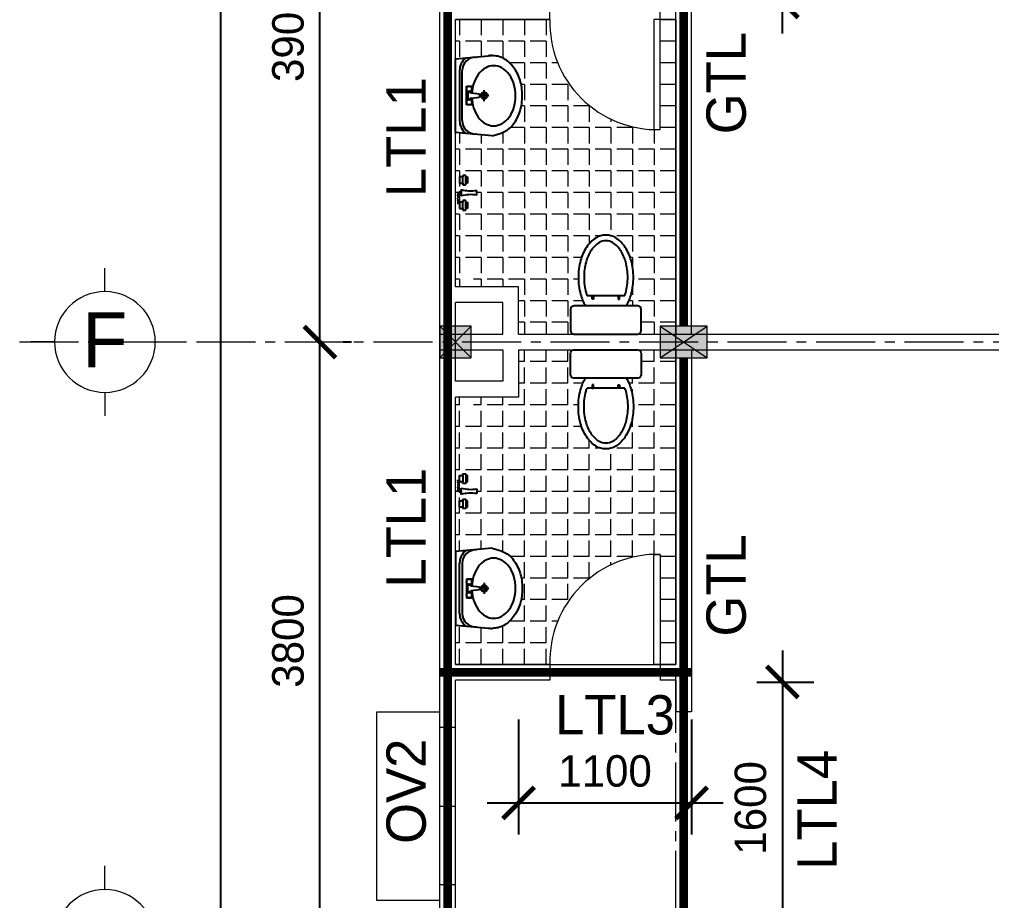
# Model space of a CAD drawing. Header units: inches. Extents: x 566748 to 757280, y 592180 to 740680.
# Drawn here: x 586649 to 592827, y 612261 to 617861 of the extents above; entities that cross this region are included whole.
import ezdxf
from ezdxf.enums import TextEntityAlignment as Align

# ---------------------------------------------------------------- set-up
doc = ezdxf.new("R2010")
doc.units = ezdxf.units.IN
doc.header["$MEASUREMENT"] = 0
for name, pattern in [('ACAD_ISO10W100', [18, 12, -3, 0, -3]), ('CENTER', [2, 1.25, -0.25, 0.25, -0.25]), ('CENTER2', [1.125, 0.75, -0.125, 0.125, -0.125])]:
    doc.linetypes.add(name, pattern=pattern)
for name, color, linetype, lineweight in [('HACTH', 8, 'Continuous', 5), ('NET CB', 2, 'Continuous', 20), ('NET GHI CHU', 7, 'Continuous', 13), ('NET KICH THUOC', 9, 'Continuous', 13), ('NET TRUC', 8, 'ACAD_ISO10W100', 9)]:
    doc.layers.add(name, color=color, linetype=linetype, lineweight=lineweight)
doc.layers.add('TEXT', color=4, linetype='Continuous')
doc.layers.add('THIETBI', color=25, linetype='Continuous')
doc.styles.add('ATTR', font='romans.shx', dxfattribs={"width": 0.8, "height": 0.7})
doc.styles.add('chu dan', font='Fonts5.ttf', dxfattribs={"height": 350})
doc.styles.add('DIM', font='Fonts5.ttf')
doc.styles.add('TEXT2.5', font='Fonts5.ttf', dxfattribs={"height": 250})
doc.dimstyles.new('M 1-100', dxfattribs={"dimtxt": 200, "dimasz": 200, "dimexe": 200, "dimexo": 200, "dimgap": 100, "dimtad": 1, "dimtoh": 1, "dimdec": 0, "dimzin": 0, "dimdsep": 46, "dimtxsty": 'DIM', "dimblk": 'ARCHTICK', "dimcen": 200, "dimdle": 200, "dimadec": 0, "dimazin": 0, "dimtfac": 1, "dimtdec": 0, "dimtix": 1, "dimtofl": 0, "dimtmove": 2, "dimatfit": 3, "dimfxl": 1, "dimtolj": 1, "dimtzin": 0, "dimarcsym": 0})

# ---------------------------------------------------------------- blocks, each defined once
blk = doc.blocks.new('_ArchTick')
at = {"color": 0, "linetype": 'ByBlock', "const_width": 0.15}
blk.add_lwpolyline([(-0.5, -0.5), (0.5, 0.5)], dxfattribs=at)
blk = doc.blocks.new('*D747')
at = {"layer": 'Defpoints', "color": 0}
for p in [(588507.2, 615811.4), (588558.6, 615811.4), (588507.2, 612011.4)]:
    blk.add_point(p, dxfattribs=at)
at = {"layer": 'NET KICH THUOC', "color": 0, "lineweight": -2}
for p, q in [((588558.6, 611811.4), (588558.6, 616011.4)), ((588707.2, 615811.4), (588758.6, 615811.4)), ((588707.2, 612011.4), (588758.6, 612011.4))]:
    blk.add_line(p, q, dxfattribs=at)
at = {"layer": 'NET KICH THUOC', "color": 0, "lineweight": -2, "xscale": 200, "yscale": 200, "zscale": 200}
for p, rotation in [((588558.6, 615811.4), 90), ((588558.6, 612011.4), 270)]:
    blk.add_blockref('_ArchTick', p, dxfattribs=dict(at, rotation=rotation))
at = {"layer": 'NET KICH THUOC', "color": 0, "insert": (588356.4, 613911.4), "char_height": 200, "attachment_point": 5, "rotation": 90, "style": 'DIM'}
blk.add_mtext('\\A1;3800', dxfattribs=at)
blk = doc.blocks.new('*D748')
at = {"layer": 'Defpoints', "color": 0}
for p in [(588507.2, 619711.4), (588558.6, 619711.4), (588507.2, 615811.4)]:
    blk.add_point(p, dxfattribs=at)
at = {"layer": 'NET KICH THUOC', "color": 0, "lineweight": -2}
for p, q in [((588558.6, 615611.4), (588558.6, 619911.4)), ((588707.2, 619711.4), (588758.6, 619711.4)), ((588707.2, 615811.4), (588758.6, 615811.4))]:
    blk.add_line(p, q, dxfattribs=at)
at = {"layer": 'NET KICH THUOC', "color": 0, "lineweight": -2, "xscale": 200, "yscale": 200, "zscale": 200}
for p, rotation in [((588558.6, 619711.4), 90), ((588558.6, 615811.4), 270)]:
    blk.add_blockref('_ArchTick', p, dxfattribs=dict(at, rotation=rotation))
at = {"layer": 'NET KICH THUOC', "color": 0, "insert": (588356.4, 617761.4), "char_height": 200, "attachment_point": 5, "rotation": 90, "style": 'DIM'}
blk.add_mtext('\\A1;3900', dxfattribs=at)
blk = doc.blocks.new('*D749')
at = {"layer": 'Defpoints', "color": 0}
for p in [(587928.4, 619711.4), (588898.3, 619711.4), (588898.3, 597211.4)]:
    blk.add_point(p, dxfattribs=at)
at = {"layer": 'NET KICH THUOC', "color": 0, "lineweight": -2}
for p, q in [((587928.4, 597011.4), (587928.4, 619911.4)), ((588698.3, 619711.4), (587728.4, 619711.4)), ((588698.3, 597211.4), (587728.4, 597211.4))]:
    blk.add_line(p, q, dxfattribs=at)
at = {"layer": 'NET KICH THUOC', "color": 0, "lineweight": -2, "xscale": 200, "yscale": 200, "zscale": 200}
for p, rotation in [((587928.4, 619711.4), 90), ((587928.4, 597211.4), 270)]:
    blk.add_blockref('_ArchTick', p, dxfattribs=dict(at, rotation=rotation))
at = {"layer": 'NET KICH THUOC', "color": 0, "insert": (587706.3, 608872.4), "char_height": 200, "attachment_point": 5, "rotation": 90, "style": 'DIM'}
blk.add_mtext('\\A1;22500', dxfattribs=at)
blk = doc.blocks.new('TRM')
at = {"layer": 'NET GHI CHU', "linetype": 'Continuous', "ltscale": 400}
for p, q in [((0, -150), (0, 0)), ((-320, -470), (-470, -470)), ((320, -470), (470, -470)), ((0, -790), (0, -940))]:
    blk.add_line(p, q, dxfattribs=at)
blk.add_circle((0, -470), 320, dxfattribs=at)
at = {"layer": 'NET GHI CHU', "style": 'chu dan'}
blk.add_attdef('TR', text='', height=350, dxfattribs=at).set_placement((0, -470), align=Align.MIDDLE_CENTER)
blk = doc.blocks.new('*D796')
at = {"layer": 'Defpoints', "color": 0}
for p in [(589820.4, 613611.4), (590920.4, 613611.4), (590920.4, 612881.8)]:
    blk.add_point(p, dxfattribs=at)
at = {"layer": 'NET KICH THUOC', "color": 0, "lineweight": -2}
for p, q in [((589820.4, 613411.4), (589820.4, 612681.8)), ((590920.4, 613411.4), (590920.4, 612681.8)), ((589620.4, 612881.8), (591120.4, 612881.8))]:
    blk.add_line(p, q, dxfattribs=at)
at = {"layer": 'NET KICH THUOC', "color": 0, "lineweight": -2, "xscale": 200, "yscale": 200, "zscale": 200, "rotation": 180}
blk.add_blockref('_ArchTick', (589820.4, 612881.8), dxfattribs=at)
at = {"layer": 'NET KICH THUOC', "color": 0, "lineweight": -2, "xscale": 200, "yscale": 200, "zscale": 200}
blk.add_blockref('_ArchTick', (590920.4, 612881.8), dxfattribs=at)
at = {"layer": 'NET KICH THUOC', "color": 0, "insert": (590370.4, 613084), "char_height": 200, "attachment_point": 5, "style": 'DIM'}
blk.add_mtext('\\A1;1100', dxfattribs=at)
blk = doc.blocks.new('*D797')
at = {"layer": 'Defpoints', "color": 0}
for p in [(591134.5, 613650.3), (591134.5, 612050.3), (591497.5, 612050.3)]:
    blk.add_point(p, dxfattribs=at)
at = {"layer": 'NET KICH THUOC', "color": 0, "lineweight": -2}
for p, q in [((591497.5, 613850.3), (591497.5, 611850.3)), ((591334.5, 613650.3), (591697.5, 613650.3)), ((591334.5, 612050.3), (591697.5, 612050.3))]:
    blk.add_line(p, q, dxfattribs=at)
at = {"layer": 'NET KICH THUOC', "color": 0, "lineweight": -2, "xscale": 200, "yscale": 200, "zscale": 200}
for p, rotation in [((591497.5, 613650.3), 90), ((591497.5, 612050.3), 270)]:
    blk.add_blockref('_ArchTick', p, dxfattribs=dict(at, rotation=rotation))
at = {"layer": 'NET KICH THUOC', "color": 0, "insert": (591295.3, 612850.3), "char_height": 200, "attachment_point": 5, "rotation": 90, "style": 'DIM'}
blk.add_mtext('\\A1;1600', dxfattribs=at)
blk = doc.blocks.new('*D799')
at = {"layer": 'Defpoints', "color": 0}
for p in [(591134.5, 619572.6), (591497.5, 619572.6), (591134.5, 617972.6)]:
    blk.add_point(p, dxfattribs=at)
at = {"layer": 'NET KICH THUOC', "color": 0, "lineweight": -2}
for p, q in [((591497.5, 617772.6), (591497.5, 619772.6)), ((591334.5, 619572.6), (591697.5, 619572.6)), ((591334.5, 617972.6), (591697.5, 617972.6))]:
    blk.add_line(p, q, dxfattribs=at)
at = {"layer": 'NET KICH THUOC', "color": 0, "lineweight": -2, "xscale": 200, "yscale": 200, "zscale": 200}
for p, rotation in [((591497.5, 619572.6), 90), ((591497.5, 617972.6), 270)]:
    blk.add_blockref('_ArchTick', p, dxfattribs=dict(at, rotation=rotation))
at = {"layer": 'NET KICH THUOC', "color": 0, "insert": (591295.3, 618772.6), "char_height": 200, "attachment_point": 5, "rotation": 90, "style": 'DIM'}
blk.add_mtext('\\A1;1600', dxfattribs=at)

msp = doc.modelspace()

# ---------------------------------------------------------------- hatches: boundary and pattern name
at = {"layer": 'HACTH', "ltscale": 5}
h = msp.add_hatch(color=256, dxfattribs=at)
h.paths.add_polyline_path([(589420.4, 615811.4), (589320.4, 615911.4), (589320.4, 615711.4)])
h.paths.add_polyline_path([(589420.4, 615811.4), (589320.4, 615711.4), (589520.4, 615711.4)])
h.paths.add_polyline_path([(589520.4, 615911.4), (589420.4, 615811.4), (589520.4, 615711.4)])
h.paths.add_polyline_path([(589520.4, 615911.4), (589320.4, 615911.4), (589420.4, 615811.4)])
h = msp.add_hatch(color=256, dxfattribs=at)
h.paths.add_polyline_path([(590720.4, 615911.4), (590720.4, 615711.4), (590870.4, 615811.4)])
h.paths.add_polyline_path([(590870.4, 615811.4), (591020.4, 615911.4), (590720.4, 615911.4)])
h.paths.add_polyline_path([(590720.4, 615711.4), (591020.4, 615711.4), (590870.4, 615811.4)])
h.paths.add_polyline_path([(590870.4, 615811.4), (591020.4, 615711.4), (591020.4, 615911.4)])

# ---------------------------------------------------------------- linework, layer by layer
for p, q in [((589465.8, 616870.2), (589465.8, 616860.2)), ((589485.8, 616870.2), (589465.8, 616870.2)), ((589485.8, 616810.2), (589485.8, 616870.2)), ((589485.8, 616860.2), (589495.8, 616860.2)), ((589495.8, 616860.2), (589495.8, 616820.2)), ((589465.8, 616820.2), (589465.8, 616810.2)), ((589465.8, 616810.2), (589485.8, 616810.2)), ((589495.8, 616820.2), (589485.8, 616820.2)), ((589455.8, 616780.2), (589455.8, 616740.2)), ((589555.8, 616745.2), (589555.8, 616775.2)), ((589465.8, 616710.2), (589465.8, 616700.2)), ((589485.8, 616710.2), (589465.8, 616710.2)), ((589485.8, 616650.2), (589485.8, 616710.2)), ((589485.8, 616700.2), (589495.8, 616700.2)), ((589495.8, 616700.2), (589495.8, 616660.2)), ((589465.8, 616660.2), (589465.8, 616650.2)), ((589465.8, 616650.2), (589485.8, 616650.2)), ((589495.8, 616660.2), (589485.8, 616660.2)), ((589465.8, 614962.6), (589465.8, 614972.6)), ((589465.8, 614972.6), (589485.8, 614972.6)), ((589485.8, 614972.6), (589485.8, 614912.6)), ((589495.8, 614962.6), (589485.8, 614962.6)), ((589495.8, 614922.6), (589495.8, 614962.6)), ((589455.8, 614842.6), (589455.8, 614882.6)), ((589465.8, 614912.6), (589465.8, 614922.6)), ((589485.8, 614912.6), (589465.8, 614912.6)), ((589485.8, 614922.6), (589495.8, 614922.6)), ((589555.8, 614877.6), (589555.8, 614847.6)), ((589465.8, 614802.6), (589465.8, 614812.6)), ((589465.8, 614812.6), (589485.8, 614812.6)), ((589485.8, 614812.6), (589485.8, 614752.6)), ((589465.8, 614752.6), (589465.8, 614762.6)), ((589485.8, 614752.6), (589465.8, 614752.6)), ((589495.8, 614802.6), (589485.8, 614802.6)), ((589485.8, 614762.6), (589495.8, 614762.6)), ((589495.8, 614762.6), (589495.8, 614802.6))]:
    msp.add_line(p, q)
for points in [[(589445.8, 616820.2), (589465.8, 616820.2), (589465.8, 616860.2), (589445.8, 616860.2)], [(589455.8, 616765.2), (589445.8, 616765.2), (589445.8, 616755.2), (589455.8, 616755.2)], [(589445.8, 616660.2), (589465.8, 616660.2), (589465.8, 616700.2), (589445.8, 616700.2)], [(589445.8, 614962.6), (589465.8, 614962.6), (589465.8, 614922.6), (589445.8, 614922.6)], [(589455.8, 614857.6), (589445.8, 614857.6), (589445.8, 614867.6), (589455.8, 614867.6)], [(589445.8, 614802.6), (589465.8, 614802.6), (589465.8, 614762.6), (589445.8, 614762.6)]]:
    msp.add_lwpolyline(points, close=True)
for centre, start, end in [((589518.2, 617025.5), 255.73057, 278.5446), ((589518.2, 616494.9), 81.4554, 104.2694), ((589518.2, 615128), 255.7306, 278.5446), ((589518.2, 614597.3), 81.4554, 104.26943)]:
    msp.add_arc(centre, 253.1, start, end)
for p, q in [((589320.4, 615811.4), (589320.4, 618261.4)), ((590020.4, 617861.4), (590020.4, 617961.4)), ((590720.4, 617861.4), (590720.4, 617961.4)), ((590920.4, 615861.4), (590920.4, 617961.4)), ((589420.4, 616161.4), (589420.4, 617861.4)), ((589420.4, 617861.4), (590020.4, 617861.4)), ((590020.4, 617861.4), (589420.4, 617861.4)), ((589445.4, 617861.4), (589445.4, 617761.4)), ((589582.9, 617861.4), (589582.9, 617761.4)), ((589720.4, 617861.4), (589720.4, 617761.4)), ((589857.9, 617861.4), (589857.9, 617761.4)), ((589995.4, 617861.4), (589995.4, 617761.4)), ((590720.4, 617861.4), (590820.4, 617861.4)), ((590820.4, 617861.4), (590720.4, 617861.4)), ((590820.4, 615861.4), (590820.4, 617861.4)), ((590820.4, 617861.4), (590820.4, 617861.4)), ((590820.4, 617861.4), (590820.4, 615861.4)), ((589445.4, 617723.9), (589420.4, 617723.9)), ((589445.4, 617723.9), (589445.4, 617623.9)), ((589582.9, 617723.9), (589482.9, 617723.9)), ((589582.9, 617723.9), (589582.9, 617625.4)), ((589720.4, 617723.9), (589620.4, 617723.9)), ((589720.4, 617723.9), (589720.4, 617623.9)), ((589857.9, 617723.9), (589757.9, 617723.9)), ((589857.9, 617723.9), (589857.9, 617623.9)), ((589995.4, 617723.9), (589895.4, 617723.9)), ((589995.4, 617723.9), (589995.4, 617623.9)), ((590820.4, 617723.9), (590720.4, 617723.9)), ((589857.9, 617586.4), (589762.1, 617586.4)), ((589857.9, 617586.4), (589857.9, 617486.4)), ((589995.4, 617586.4), (589895.4, 617586.4)), ((589995.4, 617586.4), (589995.4, 617486.4)), ((590069.7, 617586.4), (590032.9, 617586.4)), ((590820.4, 617586.4), (590720.4, 617586.4)), ((589857.9, 617448.9), (589837, 617448.9)), ((589857.9, 617448.9), (589857.9, 617348.9)), ((589995.4, 617448.9), (589895.4, 617448.9)), ((589995.4, 617448.9), (589995.4, 617348.9)), ((590132.9, 617448.9), (590032.9, 617448.9)), ((590132.9, 617448.9), (590132.9, 617348.9)), ((590820.4, 617448.9), (590720.4, 617448.9)), ((589857.9, 617311.4), (589838.2, 617311.4)), ((589857.9, 617311.4), (589857.9, 617211.4)), ((589995.4, 617311.4), (589895.4, 617311.4)), ((589995.4, 617311.4), (589995.4, 617211.4)), ((590132.9, 617311.4), (590032.9, 617311.4)), ((590132.9, 617311.4), (590132.9, 617211.4)), ((590270.4, 617311.4), (590170.4, 617311.4)), ((590270.4, 617311.4), (590270.4, 617211.4)), ((590820.4, 617311.4), (590720.4, 617311.4)), ((590407.9, 617227.2), (590407.9, 617211.4)), ((589857.9, 617173.9), (589768.9, 617173.9)), ((589857.9, 617173.9), (589857.9, 617073.9)), ((589995.4, 617173.9), (589895.4, 617173.9)), ((589995.4, 617173.9), (589995.4, 617073.9)), ((590132.9, 617173.9), (590032.9, 617173.9)), ((590132.9, 617173.9), (590132.9, 617073.9)), ((590270.4, 617173.9), (590170.4, 617173.9)), ((590270.4, 617173.9), (590270.4, 617073.9)), ((590407.9, 617173.9), (590307.9, 617173.9)), ((590407.9, 617173.9), (590407.9, 617073.9)), ((590545.4, 617173.9), (590445.4, 617173.9)), ((590545.4, 617173.9), (590545.4, 617073.9)), ((590682.9, 617161.3), (590682.9, 617073.9)), ((590820.4, 617173.9), (590720.4, 617173.9)), ((589445.4, 617141.7), (589445.4, 617073.9)), ((589582.9, 617129.2), (589582.9, 617073.9)), ((589720.4, 617143.5), (589720.4, 617073.9)), ((589445.4, 617036.4), (589420.4, 617036.4)), ((589445.4, 617036.4), (589445.4, 616936.4)), ((589582.9, 617036.4), (589482.9, 617036.4)), ((589582.9, 617036.4), (589582.9, 616936.4)), ((589720.4, 617036.4), (589620.4, 617036.4)), ((589720.4, 617036.4), (589720.4, 616936.4)), ((589857.9, 617036.4), (589757.9, 617036.4)), ((589857.9, 617036.4), (589857.9, 616936.4)), ((589995.4, 617036.4), (589895.4, 617036.4)), ((589995.4, 617036.4), (589995.4, 616936.4)), ((590132.9, 617036.4), (590032.9, 617036.4)), ((590132.9, 617036.4), (590132.9, 616936.4)), ((590270.4, 617036.4), (590170.4, 617036.4)), ((590270.4, 617036.4), (590270.4, 616936.4)), ((590407.9, 617036.4), (590307.9, 617036.4)), ((590407.9, 617036.4), (590407.9, 616936.4)), ((590545.4, 617036.4), (590445.4, 617036.4)), ((590545.4, 617036.4), (590545.4, 616936.4)), ((590682.9, 617036.4), (590582.9, 617036.4)), ((590682.9, 617036.4), (590682.9, 616936.4)), ((590820.4, 617036.4), (590720.4, 617036.4)), ((589445.4, 616898.9), (589420.4, 616898.9)), ((589445.4, 616898.9), (589445.4, 616798.9)), ((589582.9, 616898.9), (589482.9, 616898.9)), ((589582.9, 616898.9), (589582.9, 616798.9)), ((589720.4, 616898.9), (589620.4, 616898.9)), ((589720.4, 616898.9), (589720.4, 616798.9)), ((589857.9, 616898.9), (589757.9, 616898.9)), ((589857.9, 616898.9), (589857.9, 616798.9)), ((589995.4, 616898.9), (589895.4, 616898.9)), ((589995.4, 616898.9), (589995.4, 616798.9)), ((590132.9, 616898.9), (590032.9, 616898.9)), ((590132.9, 616898.9), (590132.9, 616798.9)), ((590270.4, 616898.9), (590170.4, 616898.9)), ((590270.4, 616898.9), (590270.4, 616798.9)), ((590407.9, 616898.9), (590307.9, 616898.9)), ((590407.9, 616898.9), (590407.9, 616798.9)), ((590545.4, 616898.9), (590445.4, 616898.9)), ((590545.4, 616898.9), (590545.4, 616798.9)), ((590682.9, 616898.9), (590582.9, 616898.9)), ((590682.9, 616898.9), (590682.9, 616798.9)), ((590820.4, 616898.9), (590720.4, 616898.9)), ((589445.4, 616761.4), (589420.4, 616761.4)), ((589445.4, 616761.4), (589445.4, 616661.4)), ((589582.9, 616761.4), (589555.8, 616761.4)), ((589582.9, 616761.4), (589582.9, 616661.4)), ((589720.4, 616761.4), (589620.4, 616761.4)), ((589720.4, 616761.4), (589720.4, 616661.4)), ((589857.9, 616761.4), (589757.9, 616761.4)), ((589857.9, 616761.4), (589857.9, 616661.4)), ((589995.4, 616761.4), (589895.4, 616761.4)), ((589995.4, 616761.4), (589995.4, 616661.4)), ((590132.9, 616761.4), (590032.9, 616761.4)), ((590132.9, 616761.4), (590132.9, 616661.4)), ((590270.4, 616761.4), (590170.4, 616761.4)), ((590270.4, 616761.4), (590270.4, 616661.4)), ((590407.9, 616761.4), (590307.9, 616761.4)), ((590407.9, 616761.4), (590407.9, 616661.4)), ((590545.4, 616761.4), (590445.4, 616761.4)), ((590545.4, 616761.4), (590545.4, 616661.4)), ((590682.9, 616761.4), (590582.9, 616761.4)), ((590682.9, 616761.4), (590682.9, 616661.4)), ((590820.4, 616761.4), (590720.4, 616761.4)), ((589445.4, 616623.9), (589420.4, 616623.9)), ((589445.4, 616623.9), (589445.4, 616523.9)), ((589582.9, 616623.9), (589482.9, 616623.9)), ((589582.9, 616623.9), (589582.9, 616523.9)), ((589720.4, 616623.9), (589620.4, 616623.9)), ((589720.4, 616623.9), (589720.4, 616523.9)), ((589857.9, 616623.9), (589757.9, 616623.9)), ((589857.9, 616623.9), (589857.9, 616523.9)), ((589995.4, 616623.9), (589895.4, 616623.9)), ((589995.4, 616623.9), (589995.4, 616523.9)), ((590132.9, 616623.9), (590032.9, 616623.9)), ((590132.9, 616623.9), (590132.9, 616523.9)), ((590270.4, 616623.9), (590170.4, 616623.9)), ((590270.4, 616623.9), (590270.4, 616523.9)), ((590407.9, 616623.9), (590307.9, 616623.9)), ((590407.9, 616623.9), (590407.9, 616523.9)), ((590545.4, 616623.9), (590445.4, 616623.9)), ((590545.4, 616623.9), (590545.4, 616523.9)), ((590682.9, 616623.9), (590582.9, 616623.9)), ((590682.9, 616623.9), (590682.9, 616523.9)), ((590820.4, 616623.9), (590720.4, 616623.9)), ((589445.4, 616486.4), (589420.4, 616486.4)), ((589445.4, 616486.4), (589445.4, 616386.4)), ((589582.9, 616486.4), (589482.9, 616486.4)), ((589582.9, 616486.4), (589582.9, 616386.4)), ((589720.4, 616486.4), (589620.4, 616486.4)), ((589720.4, 616486.4), (589720.4, 616386.4)), ((589857.9, 616486.4), (589757.9, 616486.4)), ((589857.9, 616486.4), (589857.9, 616386.4)), ((589995.4, 616486.4), (589895.4, 616486.4)), ((589995.4, 616486.4), (589995.4, 616386.4)), ((590132.9, 616486.4), (590032.9, 616486.4)), ((590132.9, 616486.4), (590132.9, 616386.4)), ((590270.4, 616486.4), (590170.4, 616486.4)), ((590270.4, 616486.4), (590270.4, 616436.8)), ((590341.8, 616486.4), (590307.9, 616486.4)), ((590545.4, 616486.4), (590445.4, 616486.4)), ((590545.4, 616486.4), (590545.4, 616386.4)), ((590682.9, 616486.4), (590582.9, 616486.4)), ((590682.9, 616486.4), (590682.9, 616386.4)), ((590820.4, 616486.4), (590720.4, 616486.4)), ((589445.4, 616348.9), (589420.4, 616348.9)), ((589445.4, 616348.9), (589445.4, 616248.9)), ((589582.9, 616348.9), (589482.9, 616348.9)), ((589582.9, 616348.9), (589582.9, 616248.9)), ((589720.4, 616348.9), (589620.4, 616348.9)), ((589720.4, 616348.9), (589720.4, 616248.9)), ((589857.9, 616348.9), (589757.9, 616348.9)), ((589857.9, 616348.9), (589857.9, 616248.9)), ((589995.4, 616348.9), (589895.4, 616348.9)), ((589995.4, 616348.9), (589995.4, 616248.9)), ((590132.9, 616348.9), (590032.9, 616348.9)), ((590132.9, 616348.9), (590132.9, 616248.9)), ((590220.8, 616348.9), (590170.4, 616348.9)), ((590545.4, 616348.9), (590530.4, 616348.9)), ((590545.4, 616348.9), (590545.4, 616287)), ((590682.9, 616348.9), (590582.9, 616348.9)), ((590682.9, 616348.9), (590682.9, 616248.9)), ((590820.4, 616348.9), (590720.4, 616348.9)), ((589445.4, 616211.4), (589420.4, 616211.4)), ((589445.4, 616211.4), (589445.4, 616161.4)), ((589582.9, 616211.4), (589533.5, 616211.4)), ((589582.9, 616211.4), (589582.9, 616161.4)), ((589720.4, 616211.4), (589620.4, 616211.4)), ((589720.4, 616211.4), (589720.4, 616161.4)), ((589857.9, 616211.4), (589757.9, 616211.4)), ((589857.9, 616211.4), (589857.9, 616111.4)), ((589995.4, 616211.4), (589895.4, 616211.4)), ((589995.4, 616211.4), (589995.4, 616111.4)), ((590132.9, 616211.4), (590032.9, 616211.4)), ((590132.9, 616211.4), (590132.9, 616111.4)), ((590200.9, 616211.4), (590170.4, 616211.4)), ((590682.9, 616211.4), (590582.9, 616211.4)), ((590682.9, 616211.4), (590682.9, 616111.4)), ((590820.4, 616211.4), (590720.4, 616211.4)), ((589820.4, 616161.4), (589420.4, 616161.4)), ((589820.4, 615861.4), (589820.4, 616161.4)), ((590545.4, 616157.9), (590545.4, 616111.4)), ((589420.4, 615811.4), (589420.4, 616061.4)), ((589720.4, 616061.4), (589420.4, 616061.4)), ((589720.4, 615861.4), (589720.4, 616061.4)), ((589857.9, 616073.9), (589820.4, 616073.9)), ((589857.9, 616073.9), (589857.9, 615973.9)), ((589995.4, 616073.9), (589895.4, 616073.9)), ((589995.4, 616073.9), (589995.4, 615973.9)), ((590132.9, 616073.9), (590032.9, 616073.9)), ((590132.9, 616073.9), (590132.9, 615973.9)), ((590229.4, 616073.9), (590170.4, 616073.9)), ((590545.4, 616073.9), (590521.8, 616073.9)), ((590545.4, 616073.9), (590545.4, 616041.4)), ((590682.9, 616073.9), (590582.9, 616073.9)), ((590682.9, 616073.9), (590682.9, 615973.9)), ((590820.4, 616073.9), (590720.4, 616073.9)), ((589857.9, 615936.4), (589820.4, 615936.4)), ((589857.9, 615936.4), (589857.9, 615861.4)), ((589995.4, 615936.4), (589895.4, 615936.4)), ((589995.4, 615936.4), (589995.4, 615861.4)), ((590132.9, 615936.4), (590032.9, 615936.4)), ((590132.9, 615936.4), (590132.9, 615861.4)), ((590682.9, 615936.4), (590600.6, 615936.4)), ((590682.9, 615936.4), (590682.9, 615861.4)), ((590820.4, 615936.4), (590720.4, 615936.4)), ((589320.4, 615711.4), (589520.4, 615911.4)), ((589320.4, 615911.4), (589520.4, 615711.4)), ((589520.4, 615911.4), (589320.4, 615911.4)), ((589320.4, 615911.4), (589320.4, 615711.4)), ((589320.4, 615861.4), (589720.4, 615861.4)), ((589520.4, 615711.4), (589520.4, 615911.4)), ((589820.4, 615861.4), (596520.4, 615861.4)), ((590720.4, 615711.4), (591020.4, 615911.4)), ((590720.4, 615911.4), (591020.4, 615711.4)), ((591020.4, 615911.4), (590720.4, 615911.4)), ((590720.4, 615911.4), (590720.4, 615711.4)), ((590820.4, 615861.4), (590820.4, 615861.4)), ((591020.4, 615711.4), (591020.4, 615911.4)), ((589320.4, 613361.4), (589320.4, 615811.4)), ((589420.4, 615561.4), (589420.4, 615811.4)), ((589320.4, 615761.4), (589720.4, 615761.4)), ((589720.4, 615761.4), (589720.4, 615561.4)), ((589820.4, 615761.4), (589820.4, 615461.4)), ((589820.4, 615761.4), (596520.4, 615761.4)), ((589857.9, 615686.4), (589857.9, 615761.4)), ((589995.4, 615686.4), (589995.4, 615761.4)), ((590132.9, 615686.4), (590132.9, 615761.4)), ((590682.9, 615686.4), (590682.9, 615761.4)), ((590820.4, 615761.4), (590820.4, 613761.4)), ((590820.4, 613761.4), (590820.4, 615761.4)), ((590820.4, 615761.4), (590820.4, 615761.4)), ((590920.4, 615761.4), (590920.4, 613661.4)), ((589320.4, 615711.4), (589520.4, 615711.4)), ((589857.9, 615686.4), (589820.4, 615686.4)), ((589995.4, 615686.4), (589895.4, 615686.4)), ((590132.9, 615686.4), (590032.9, 615686.4)), ((590682.9, 615686.4), (590600.6, 615686.4)), ((590720.4, 615711.4), (591020.4, 615711.4)), ((590820.4, 615686.4), (590720.4, 615686.4)), ((589857.9, 615548.9), (589857.9, 615648.9)), ((589995.4, 615548.9), (589995.4, 615648.9)), ((590132.9, 615548.9), (590132.9, 615648.9)), ((590682.9, 615548.9), (590682.9, 615648.9)), ((589720.4, 615561.4), (589420.4, 615561.4)), ((590545.4, 615548.9), (590545.4, 615581.4)), ((589857.9, 615548.9), (589820.4, 615548.9)), ((589857.9, 615411.4), (589857.9, 615511.4)), ((589995.4, 615548.9), (589895.4, 615548.9)), ((589995.4, 615411.4), (589995.4, 615511.4)), ((590132.9, 615548.9), (590032.9, 615548.9)), ((590132.9, 615411.4), (590132.9, 615511.4)), ((590229.4, 615548.9), (590170.4, 615548.9)), ((590545.4, 615548.9), (590521.8, 615548.9)), ((590545.4, 615465), (590545.4, 615511.4)), ((590682.9, 615548.9), (590582.9, 615548.9)), ((590682.9, 615411.4), (590682.9, 615511.4)), ((590820.4, 615548.9), (590720.4, 615548.9)), ((589420.4, 613761.4), (589420.4, 615461.4)), ((589820.4, 615461.4), (589420.4, 615461.4)), ((589445.4, 615411.4), (589445.4, 615461.4)), ((589582.9, 615411.4), (589582.9, 615461.4)), ((589720.4, 615411.4), (589720.4, 615461.4)), ((589445.4, 615411.4), (589420.4, 615411.4)), ((589445.4, 615273.9), (589445.4, 615373.9)), ((589582.9, 615411.4), (589533.5, 615411.4)), ((589582.9, 615273.9), (589582.9, 615373.9)), ((589720.4, 615411.4), (589620.4, 615411.4)), ((589720.4, 615273.9), (589720.4, 615373.9)), ((589857.9, 615411.4), (589757.9, 615411.4)), ((589857.9, 615273.9), (589857.9, 615373.9)), ((589995.4, 615411.4), (589895.4, 615411.4)), ((589995.4, 615273.9), (589995.4, 615373.9)), ((590132.9, 615411.4), (590032.9, 615411.4)), ((590132.9, 615273.9), (590132.9, 615373.9)), ((590200.9, 615411.4), (590170.4, 615411.4)), ((590682.9, 615411.4), (590582.9, 615411.4)), ((590682.9, 615273.9), (590682.9, 615373.9)), ((590820.4, 615411.4), (590720.4, 615411.4)), ((590545.4, 615273.9), (590545.4, 615335.8)), ((589445.4, 615273.9), (589420.4, 615273.9)), ((589582.9, 615273.9), (589482.9, 615273.9)), ((589720.4, 615273.9), (589620.4, 615273.9)), ((589857.9, 615273.9), (589757.9, 615273.9)), ((589995.4, 615273.9), (589895.4, 615273.9)), ((590132.9, 615273.9), (590032.9, 615273.9)), ((590220.8, 615273.9), (590170.4, 615273.9)), ((590545.4, 615273.9), (590530.4, 615273.9)), ((590682.9, 615273.9), (590582.9, 615273.9)), ((590820.4, 615273.9), (590720.4, 615273.9)), ((589445.4, 615136.4), (589445.4, 615236.4)), ((589582.9, 615136.4), (589582.9, 615236.4)), ((589720.4, 615136.4), (589720.4, 615236.4)), ((589857.9, 615136.4), (589857.9, 615236.4)), ((589995.4, 615136.4), (589995.4, 615236.4)), ((590132.9, 615136.4), (590132.9, 615236.4)), ((590270.4, 615136.4), (590270.4, 615186)), ((590545.4, 615136.4), (590545.4, 615236.4)), ((590682.9, 615136.4), (590682.9, 615236.4)), ((589445.4, 615136.4), (589420.4, 615136.4)), ((589582.9, 615136.4), (589482.9, 615136.4)), ((589720.4, 615136.4), (589620.4, 615136.4)), ((589857.9, 615136.4), (589757.9, 615136.4)), ((589995.4, 615136.4), (589895.4, 615136.4)), ((590132.9, 615136.4), (590032.9, 615136.4)), ((590270.4, 615136.4), (590170.4, 615136.4)), ((590341.8, 615136.4), (590307.9, 615136.4)), ((590545.4, 615136.4), (590445.4, 615136.4)), ((590682.9, 615136.4), (590582.9, 615136.4)), ((590820.4, 615136.4), (590720.4, 615136.4)), ((589445.4, 614998.9), (589445.4, 615098.9)), ((589582.9, 614998.9), (589582.9, 615098.9)), ((589720.4, 614998.9), (589720.4, 615098.9)), ((589857.9, 614998.9), (589857.9, 615098.9)), ((589995.4, 614998.9), (589995.4, 615098.9)), ((590132.9, 614998.9), (590132.9, 615098.9)), ((590270.4, 614998.9), (590270.4, 615098.9)), ((590407.9, 614998.9), (590407.9, 615098.9)), ((590545.4, 614998.9), (590545.4, 615098.9)), ((590682.9, 614998.9), (590682.9, 615098.9)), ((589445.4, 614998.9), (589420.4, 614998.9)), ((589582.9, 614998.9), (589482.9, 614998.9)), ((589720.4, 614998.9), (589620.4, 614998.9)), ((589857.9, 614998.9), (589757.9, 614998.9)), ((589995.4, 614998.9), (589895.4, 614998.9)), ((590132.9, 614998.9), (590032.9, 614998.9)), ((590270.4, 614998.9), (590170.4, 614998.9)), ((590407.9, 614998.9), (590307.9, 614998.9)), ((590545.4, 614998.9), (590445.4, 614998.9)), ((590682.9, 614998.9), (590582.9, 614998.9)), ((590820.4, 614998.9), (590720.4, 614998.9)), ((589445.4, 614861.4), (589445.4, 614961.4)), ((589582.9, 614861.4), (589582.9, 614961.4)), ((589720.4, 614861.4), (589720.4, 614961.4)), ((589857.9, 614861.4), (589857.9, 614961.4)), ((589995.4, 614861.4), (589995.4, 614961.4)), ((590132.9, 614861.4), (590132.9, 614961.4)), ((590270.4, 614861.4), (590270.4, 614961.4)), ((590407.9, 614861.4), (590407.9, 614961.4)), ((590545.4, 614861.4), (590545.4, 614961.4)), ((590682.9, 614861.4), (590682.9, 614961.4)), ((589445.4, 614861.4), (589420.4, 614861.4)), ((589445.4, 614723.9), (589445.4, 614823.9)), ((589582.9, 614861.4), (589555.8, 614861.4)), ((589582.9, 614723.9), (589582.9, 614823.9)), ((589720.4, 614861.4), (589620.4, 614861.4)), ((589720.4, 614723.9), (589720.4, 614823.9)), ((589857.9, 614861.4), (589757.9, 614861.4)), ((589857.9, 614723.9), (589857.9, 614823.9)), ((589995.4, 614861.4), (589895.4, 614861.4)), ((589995.4, 614723.9), (589995.4, 614823.9)), ((590132.9, 614861.4), (590032.9, 614861.4)), ((590132.9, 614723.9), (590132.9, 614823.9)), ((590270.4, 614861.4), (590170.4, 614861.4)), ((590270.4, 614723.9), (590270.4, 614823.9)), ((590407.9, 614861.4), (590307.9, 614861.4)), ((590407.9, 614723.9), (590407.9, 614823.9)), ((590545.4, 614861.4), (590445.4, 614861.4)), ((590545.4, 614723.9), (590545.4, 614823.9)), ((590682.9, 614861.4), (590582.9, 614861.4)), ((590682.9, 614723.9), (590682.9, 614823.9)), ((590820.4, 614861.4), (590720.4, 614861.4)), ((589445.4, 614723.9), (589420.4, 614723.9)), ((589445.4, 614586.4), (589445.4, 614686.4)), ((589582.9, 614723.9), (589482.9, 614723.9)), ((589582.9, 614586.4), (589582.9, 614686.4)), ((589720.4, 614723.9), (589620.4, 614723.9)), ((589720.4, 614586.4), (589720.4, 614686.4)), ((589857.9, 614723.9), (589757.9, 614723.9)), ((589857.9, 614586.4), (589857.9, 614686.4)), ((589995.4, 614723.9), (589895.4, 614723.9)), ((589995.4, 614586.4), (589995.4, 614686.4)), ((590132.9, 614723.9), (590032.9, 614723.9)), ((590132.9, 614586.4), (590132.9, 614686.4)), ((590270.4, 614723.9), (590170.4, 614723.9)), ((590270.4, 614586.4), (590270.4, 614686.4)), ((590407.9, 614723.9), (590307.9, 614723.9)), ((590407.9, 614586.4), (590407.9, 614686.4)), ((590545.4, 614723.9), (590445.4, 614723.9)), ((590545.4, 614586.4), (590545.4, 614686.4)), ((590682.9, 614723.9), (590582.9, 614723.9)), ((590682.9, 614586.4), (590682.9, 614686.4)), ((590820.4, 614723.9), (590720.4, 614723.9)), ((589445.4, 614586.4), (589420.4, 614586.4)), ((589582.9, 614586.4), (589482.9, 614586.4)), ((589720.4, 614586.4), (589620.4, 614586.4)), ((589857.9, 614586.4), (589757.9, 614586.4)), ((589995.4, 614586.4), (589895.4, 614586.4)), ((590132.9, 614586.4), (590032.9, 614586.4)), ((590270.4, 614586.4), (590170.4, 614586.4)), ((590407.9, 614586.4), (590307.9, 614586.4)), ((590545.4, 614586.4), (590445.4, 614586.4)), ((590682.9, 614586.4), (590582.9, 614586.4)), ((590820.4, 614586.4), (590720.4, 614586.4)), ((589445.4, 614481.2), (589445.4, 614548.9)), ((589582.9, 614493.7), (589582.9, 614548.9)), ((589720.4, 614479.4), (589720.4, 614548.9)), ((589857.9, 614448.9), (589857.9, 614548.9)), ((589995.4, 614448.9), (589995.4, 614548.9)), ((590132.9, 614448.9), (590132.9, 614548.9)), ((590270.4, 614448.9), (590270.4, 614548.9)), ((590407.9, 614448.9), (590407.9, 614548.9)), ((590545.4, 614448.9), (590545.4, 614548.9)), ((590682.9, 614461.5), (590682.9, 614548.9)), ((589857.9, 614448.9), (589768.9, 614448.9)), ((589995.4, 614448.9), (589895.4, 614448.9)), ((590132.9, 614448.9), (590032.9, 614448.9)), ((590270.4, 614448.9), (590170.4, 614448.9)), ((590407.9, 614448.9), (590307.9, 614448.9)), ((590545.4, 614448.9), (590445.4, 614448.9)), ((590820.4, 614448.9), (590720.4, 614448.9)), ((589857.9, 614311.4), (589857.9, 614411.4)), ((589995.4, 614311.4), (589995.4, 614411.4)), ((590132.9, 614311.4), (590132.9, 614411.4)), ((590270.4, 614311.4), (590270.4, 614411.4)), ((590407.9, 614395.6), (590407.9, 614411.4)), ((589857.9, 614311.4), (589838.2, 614311.4)), ((589857.9, 614173.9), (589857.9, 614273.9)), ((589995.4, 614311.4), (589895.4, 614311.4)), ((589995.4, 614173.9), (589995.4, 614273.9)), ((590132.9, 614311.4), (590032.9, 614311.4)), ((590132.9, 614173.9), (590132.9, 614273.9)), ((590270.4, 614311.4), (590170.4, 614311.4)), ((590820.4, 614311.4), (590720.4, 614311.4)), ((589857.9, 614173.9), (589837, 614173.9)), ((589857.9, 614036.4), (589857.9, 614136.4)), ((589995.4, 614173.9), (589895.4, 614173.9)), ((589995.4, 614036.4), (589995.4, 614136.4)), ((590132.9, 614173.9), (590032.9, 614173.9)), ((590820.4, 614173.9), (590720.4, 614173.9)), ((589857.9, 614036.4), (589762.1, 614036.4)), ((589995.4, 614036.4), (589895.4, 614036.4)), ((590069.7, 614036.4), (590032.9, 614036.4)), ((590820.4, 614036.4), (590720.4, 614036.4)), ((589445.4, 613898.9), (589445.4, 613998.9)), ((589582.9, 613898.9), (589582.9, 613997.4)), ((589720.4, 613898.9), (589720.4, 613998.9)), ((589857.9, 613898.9), (589857.9, 613998.9)), ((589995.4, 613898.9), (589995.4, 613998.9)), ((589445.4, 613898.9), (589420.4, 613898.9)), ((589582.9, 613898.9), (589482.9, 613898.9)), ((589720.4, 613898.9), (589620.4, 613898.9)), ((589857.9, 613898.9), (589757.9, 613898.9)), ((589995.4, 613898.9), (589895.4, 613898.9)), ((590820.4, 613898.9), (590720.4, 613898.9)), ((589445.4, 613761.4), (589445.4, 613861.4)), ((589582.9, 613761.4), (589582.9, 613861.4)), ((589720.4, 613761.4), (589720.4, 613861.4)), ((589857.9, 613761.4), (589857.9, 613861.4)), ((589995.4, 613761.4), (589995.4, 613861.4)), ((589420.4, 613761.4), (590020.4, 613761.4)), ((590020.4, 613761.4), (589420.4, 613761.4)), ((590020.4, 613761.4), (590020.4, 613661.4)), ((590720.4, 613761.4), (590720.4, 613661.4)), ((590720.4, 613761.4), (590820.4, 613761.4)), ((590820.4, 613761.4), (590720.4, 613761.4)), ((590820.4, 613761.4), (590820.4, 613761.4)), ((589420.4, 613361.4), (589420.4, 613661.4)), ((590020.4, 613661.4), (589420.4, 613661.4)), ((590020.4, 613661.4), (589420.4, 613661.4)), ((590820.4, 613661.4), (590720.4, 613661.4)), ((590820.4, 613661.4), (590720.4, 613661.4)), ((590820.4, 613661.4), (590820.4, 613461.4)), ((590920.4, 613661.4), (590920.4, 613461.4)), ((589320.4, 612011.4), (589320.4, 612361.4)), ((589420.4, 612011.4), (589420.4, 612361.4))]:
    msp.add_line(p, q, dxfattribs=at)
at = {"layer": 'HACTH', "color": 163, "linetype": 'Continuous'}
for p, q in [((590720.4, 617861.4), (590680.4, 617861.4)), ((590680.4, 617861.4), (590680.4, 617161.4)), ((590720.4, 617161.4), (590720.4, 617861.4)), ((590680.4, 617161.4), (590720.4, 617161.4)), ((590680.4, 613761.4), (590680.4, 614461.4)), ((590680.4, 614461.4), (590720.4, 614461.4)), ((590720.4, 614461.4), (590720.4, 613761.4)), ((590020.4, 613761.4), (590720.4, 613761.4)), ((590720.4, 613761.4), (590680.4, 613761.4)), ((589320.4, 612361.4), (589320.4, 613361.4)), ((589370.4, 613361.4), (589370.4, 612361.4)), ((589420.4, 612361.4), (589420.4, 613361.4)), ((589320.4, 612861.4), (589420.4, 612861.4))]:
    msp.add_line(p, q, dxfattribs=at)
at = {"layer": 'HACTH', "linetype": 'ByBlock', "ltscale": 5}
for p, q in [((590920.4, 613461.4), (590820.4, 613461.4)), ((589420.4, 613361.4), (589320.4, 613361.4)), ((589420.4, 612361.4), (589320.4, 612361.4))]:
    msp.add_line(p, q, dxfattribs=at)
at = {"layer": 'HACTH', "color": 163, "linetype": 'Continuous'}
for centre, start, end in [((590700.4, 617841.4), 178.31532, 271.68468), ((590700.4, 613781.4), 88.31532, 181.68468)]:
    msp.add_arc(centre, 680.3, start, end, dxfattribs=at)
at = {"layer": 'NET CB', "color": 1, "linetype": 'CENTER', "ltscale": 250, "const_width": 55}
for points in [[(589370.4, 600511.4), (589370.4, 619711.4)], [(590870.4, 619511.4), (590870.4, 615911.4)], [(590870.4, 612111.4), (590870.4, 615711.4)], [(590920.4, 613711.4), (589320.4, 613711.4)]]:
    msp.add_lwpolyline(points, dxfattribs=at)
at = {"layer": 'NET CB', "ltscale": 800}
msp.add_lwpolyline([(589320.4, 612261.4), (588920.4, 612261.4), (588920.4, 613461.4), (589320.4, 613461.4)], dxfattribs=at)
at = {"layer": 'NET TRUC', "linetype": 'CENTER2', "ltscale": 500}
for points in [[(589320.4, 595326.8), (589320.4, 620199.9)], [(590820.4, 595326.8), (590820.4, 620199.9)], [(586648.9, 615811.4), (599199.1, 615811.4)]]:
    msp.add_lwpolyline(points, dxfattribs=at)
at = {"layer": 'THIETBI', "linetype": 'Continuous'}
for p, q in [((589420.4, 617610.6), (589653.7, 617631.9)), ((589420.4, 617143.9), (589420.4, 617610.6)), ((589547.7, 617621.4), (589553, 617621.4)), ((589445.9, 617536.5), (589445.9, 617218.1)), ((589462.8, 617377.3), (589462.8, 617536.5)), ((589490, 617436.7), (589507, 617436.7)), ((589490, 617377.3), (589490, 617436.7)), ((589498.5, 617405), (589498.5, 617349.6)), ((589507, 617436.7), (589523.9, 617436.7)), ((589515.4, 617396.9), (589515.4, 617405)), ((589523.9, 617436.7), (589523.9, 617392.2)), ((589601.5, 617377.3), (589601.5, 617412)), ((589462.8, 617218.1), (589462.8, 617377.3)), ((589490, 617317.9), (589490, 617377.3)), ((589507, 617402.7), (589507, 617393.9)), ((589507, 617351.8), (589507, 617360.7)), ((589515.4, 617349.6), (589515.4, 617357.7)), ((589573, 617387.4), (589519.3, 617392.7)), ((589519.3, 617361.9), (589573, 617367.2)), ((589523.9, 617362.4), (589523.9, 617317.9)), ((589632.6, 617377.3), (589575.8, 617377.3)), ((589601.5, 617342.6), (589601.5, 617377.3)), ((589507, 617317.9), (589490, 617317.9)), ((589523.9, 617317.9), (589507, 617317.9)), ((589653.7, 617122.7), (589420.4, 617143.9)), ((589553, 617133.2), (589547.7, 617133.2)), ((590495.2, 616104.4), (590256, 616104.4)), ((590289.2, 616084.3), (590289.2, 616104.5)), ((590289.2, 616104.5), (590298, 616104.5)), ((590298, 616084.3), (590289.2, 616084.3)), ((590298, 616104.5), (590298, 616084.3)), ((590453.4, 616104.5), (590453.4, 616084.3)), ((590462.2, 616104.5), (590453.4, 616104.5)), ((590453.4, 616084.3), (590462.2, 616084.3)), ((590462.2, 616084.3), (590462.2, 616104.5)), ((590150.6, 616018.9), (590150.6, 615883.9)), ((590578.1, 616041.4), (590173.1, 616041.4)), ((590600.6, 615883.9), (590600.6, 616018.9)), ((590173.1, 615861.4), (590578.1, 615861.4)), ((590150.6, 615603.9), (590150.6, 615738.9)), ((590173.1, 615761.4), (590578.1, 615761.4)), ((590600.6, 615738.9), (590600.6, 615603.9)), ((590578.1, 615581.4), (590173.1, 615581.4)), ((590495.2, 615518.4), (590256, 615518.4)), ((590289.2, 615538.6), (590289.2, 615518.3)), ((590298, 615538.6), (590289.2, 615538.6)), ((590289.2, 615518.3), (590298, 615518.3)), ((590298, 615518.3), (590298, 615538.6)), ((590453.4, 615518.3), (590453.4, 615538.6)), ((590453.4, 615538.6), (590462.2, 615538.6)), ((590462.2, 615518.3), (590453.4, 615518.3)), ((590462.2, 615538.6), (590462.2, 615518.3)), ((589653.7, 614500.1), (589420.4, 614478.9)), ((589420.4, 614478.9), (589420.4, 614012.2)), ((589553, 614489.6), (589547.7, 614489.6)), ((589445.9, 614086.3), (589445.9, 614404.8)), ((589462.8, 614404.8), (589462.8, 614245.5)), ((589507, 614304.9), (589490, 614304.9)), ((589490, 614304.9), (589490, 614245.5)), ((589498.5, 614217.8), (589498.5, 614273.3)), ((589523.9, 614304.9), (589507, 614304.9)), ((589507, 614271), (589507, 614262.1)), ((589515.4, 614273.3), (589515.4, 614265.1)), ((589519.3, 614260.9), (589573, 614255.6)), ((589523.9, 614260.5), (589523.9, 614304.9)), ((589601.5, 614280.2), (589601.5, 614245.5)), ((589462.8, 614245.5), (589462.8, 614086.3)), ((589490, 614245.5), (589490, 614186.1)), ((589507, 614220.1), (589507, 614229)), ((589515.4, 614225.9), (589515.4, 614217.8)), ((589573, 614235.5), (589519.3, 614230.2)), ((589523.9, 614186.1), (589523.9, 614230.6)), ((589632.6, 614245.5), (589575.8, 614245.5)), ((589601.5, 614245.5), (589601.5, 614210.9)), ((589490, 614186.1), (589507, 614186.1)), ((589507, 614186.1), (589523.9, 614186.1)), ((589420.4, 614012.2), (589653.7, 613991)), ((589547.7, 614001.5), (589553, 614001.5))]:
    msp.add_line(p, q, dxfattribs=at)
for centre, radius in [((589507, 617419.7), 17), ((589507, 617334.9), 17), ((589601.5, 617377.3), 21.2), ((589601.5, 617377.3), 17), ((589507, 614288), 17), ((589601.5, 614245.5), 21.2), ((589601.5, 614245.5), 17), ((589507, 614203.1), 17)]:
    msp.add_circle(centre, radius, dxfattribs=at)
for centre, radius, start, end in [((589547.7, 617536.5), 101.8, 128.24525, 180), ((589547.7, 617536.5), 84.9, 90, 180), ((589653.7, 617487), 144.9, 90, 100.38886), ((589686.7, 617421.7), 151.7, 119.56228, 143.86059), ((589662.8, 617463.8), 103.2, 90, 119.56228), ((589662.8, 617463.8), 103.2, 60.43772, 90), ((589638.9, 617421.7), 151.7, 36.13941, 60.43772), ((589724.5, 617394.1), 198.4, 143.86059, 163.17015), ((589601.2, 617394.1), 198.4, 16.82985, 36.13941), ((589784, 617376.1), 260.6, 163.17015, 176.45866), ((589541.7, 617376.1), 260.6, 0, 16.82985), ((589519.7, 617396.9), 4.24, 180, 264.39294), ((589519.7, 617357.7), 4.24, 95.60706, 180), ((589784, 617376.1), 260.6, 183.0264, 196.82985), ((589555.7, 617377.3), 20, 329.74729, 30.25271), ((589541.7, 617376.1), 260.6, 343.17015, 0), ((589724.5, 617358.1), 198.4, 196.82985, 216.13941), ((589601.2, 617358.1), 198.4, 323.86059, 343.17015), ((589547.7, 617218.1), 101.8, 180, 231.75475), ((589547.7, 617218.1), 84.9, 180, 270), ((589686.7, 617330.6), 151.7, 216.13941, 240.43772), ((589638.9, 617330.6), 151.7, 299.56228, 323.86059), ((589662.8, 617288.4), 103.2, 240.43772, 270), ((589662.8, 617288.4), 103.2, 270, 299.56228), ((589547.7, 614404.8), 101.8, 128.24525, 180), ((589547.7, 614404.8), 84.9, 90, 180), ((589724.5, 614264.7), 198.4, 143.86059, 163.17015), ((589686.7, 614292.3), 151.7, 119.56228, 143.86059), ((589662.8, 614334.4), 103.2, 90, 119.56228), ((589662.8, 614334.4), 103.2, 60.43772, 90), ((589638.9, 614292.3), 151.7, 36.13941, 60.43772), ((589601.2, 614264.7), 198.4, 16.82985, 36.13941), ((589784, 614246.7), 260.6, 163.17015, 176.9736), ((589541.7, 614246.7), 260.6, 0, 16.82985), ((589519.7, 614265.1), 4.24, 180, 264.39294), ((589555.7, 614245.5), 20, 329.74729, 30.25271), ((589519.7, 614225.9), 4.24, 95.60706, 180), ((589784, 614246.7), 260.6, 183.54134, 196.82985), ((589541.7, 614246.7), 260.6, 343.17015, 0), ((589724.5, 614228.7), 198.4, 196.82985, 216.13941), ((589601.2, 614228.7), 198.4, 323.86059, 343.17015), ((589547.7, 614086.3), 101.8, 180, 231.75475), ((589547.7, 614086.3), 84.9, 180, 270), ((589686.7, 614201.2), 151.7, 216.13941, 240.43772), ((589662.8, 614159), 103.2, 240.43772, 270), ((589662.8, 614159), 103.2, 270, 299.56228), ((589638.9, 614201.2), 151.7, 299.56228, 323.86059), ((589653.7, 614135.9), 144.9, 259.61114, 270)]:
    msp.add_arc(centre, radius, start, end, dxfattribs=at)
for centre, major_axis, start_param, end_param in [((590375.6, 616375), (0, 116.4), -0.000129, 0.567099), ((590375.6, 616375), (0, 116.4), -0.567099, 0.000129), ((590422.1, 616302), (-0.4, 203), 0.565347, 0.992406), ((590422.1, 616302), (-0.2, 167), 0.565916, 0.992975), ((590375.6, 616375), (-0.2, 80.4), -0.001889, 0.565339), ((590375.6, 616375), (0.2, 80.4), -0.56534, 0.001889), ((590329.1, 616302), (0.2, 167), -0.992973, -0.565914), ((590329.1, 616302), (0, 203), -0.994422, -0.567363), ((590496, 616253.9), (-0.9, 291.1), 0.991278, 1.304711), ((590496, 616253.9), (-0.2, 255.1), 0.993563, 1.306996), ((590255.2, 616253.9), (0.3, 255.1), -1.306485, -0.993052), ((590255.2, 616253.9), (0.9, 291.1), -1.304692, -0.991259), ((590613, 616222.4), (0.1, 412.3), 1.307892, 1.570968), ((590613, 616222.4), (0.2, 376.3), 1.30817, 1.571245), ((590138.2, 616222.4), (0.3, 376.3), -1.569918, -1.306842), ((590138.2, 616222.4), (-0.2, 412.3), 4.711798, 4.974874), ((590613, 616222.4), (-0.1, 412.3), 1.570626, 1.833701), ((590613, 616222.4), (-0.4, 376.3), 1.569693, 1.832769), ((590138.2, 616222.4), (0.3, 376.3), 4.449993, 4.713069), ((590138.2, 616222.4), (0.2, 412.3), 4.449905, 4.712981), ((590496, 616190.9), (-0.5, 291.1), 1.832228, 2.108519), ((590496, 616190.9), (-1.7, 255.1), 1.827366, 1.910285), ((590255.2, 616190.9), (6.9, 255), 4.393393, 4.476312), ((590255.2, 616190.9), (1.2, 291.1), 4.177021, 4.453312), ((590173.1, 616018.9), (0, 22.5), 0.001956, 1.572753), ((590578.1, 616018.9), (0, 22.5), 4.710433, 6.281229), ((590173.1, 615883.9), (0, 22.5), 1.56884, 3.139636), ((590578.1, 615883.9), (0, 22.5), 3.143549, 4.714345)]:
    msp.add_ellipse(centre, major_axis=major_axis, ratio=1, start_param=start_param, end_param=end_param, dxfattribs=at)
at = {"layer": 'THIETBI', "linetype": 'Continuous', "extrusion": (0, 0, -1)}
for centre, major_axis, start_param, end_param in [((590173.1, 615738.9), (0, 22.5), 4.710433, 6.281229), ((590578.1, 615738.9), (0, 22.5), 0.001956, 1.572753), ((590173.1, 615603.9), (0, 22.5), 3.143549, 4.714345), ((590496, 615431.9), (0.5, 291.1), -1.309365, -1.033074), ((590255.2, 615431.9), (-1.2, 291.1), 1.035429, 1.311719), ((590578.1, 615603.9), (0, 22.5), 1.56884, 3.139636), ((590613, 615400.4), (0.1, 412.3), 4.712218, 4.975294), ((590613, 615400.4), (0.4, 376.3), 4.711286, 4.974361), ((590496, 615431.9), (1.7, 255.1), -1.314227, -1.231308), ((590255.2, 615431.9), (-6.9, 255), 1.2518, 1.334719), ((590138.2, 615400.4), (-0.3, 376.3), 1.3084, 1.571476), ((590138.2, 615400.4), (-0.2, 412.3), 1.308312, 1.571388), ((590613, 615400.4), (-0.1, 412.3), 4.449484, 4.71256), ((590613, 615400.4), (-0.2, 376.3), 4.449762, 4.712838), ((590138.2, 615400.4), (-0.3, 376.3), 1.571675, 1.834751), ((590138.2, 615400.4), (0.2, 412.3), 1.570205, 1.833281), ((590496, 615368.9), (0.9, 291.1), 4.13287, 4.446304), ((590496, 615368.9), (0.2, 255.1), 4.135155, 4.448589), ((590255.2, 615368.9), (-0.3, 255.1), 1.835107, 2.148541), ((590255.2, 615368.9), (-0.9, 291.1), 1.8369, 2.150334), ((590422.1, 615320.8), (0.4, 203), 3.70694, 4.133999), ((590422.1, 615320.8), (0.2, 167), 3.707509, 4.134568), ((590375.6, 615247.8), (0.2, 80.4), 3.139704, 3.706932), ((590375.6, 615247.8), (-0.2, 80.4), 2.576253, 3.143481), ((590329.1, 615320.8), (-0.2, 167), 2.14862, 2.575678), ((590329.1, 615320.8), (0, 203), 2.14717, 2.574229), ((590375.6, 615247.8), (0, 116.4), 3.141464, 3.708692), ((590375.6, 615247.8), (0, 116.4), 2.574493, 3.141721)]:
    msp.add_ellipse(centre, major_axis=major_axis, ratio=1, start_param=start_param, end_param=end_param, dxfattribs=at)
at = {"layer": 'THIETBI', "linetype": 'Continuous'}
msp.add_spline([(589653.7, 617122.7), (589759.3, 617165.6), (589812.5, 617235.4), (589840.8, 617326.5), (589840.8, 617428), (589812.5, 617519.2), (589759.3, 617589), (589689.9, 617627.3), (589653.7, 617631.9)], degree=3, dxfattribs=at)
msp.add_open_spline([(589653.7, 614500.1), (589691.8, 614490.1), (589759.3, 614472.5), (589818.3, 614386.6), (589845.9, 614295.2), (589845.8, 614196.1), (589818.5, 614103.5), (589765.5, 614032.1), (589704.6, 613994.8), (589665.9, 613991.9), (589653.7, 613991)], degree=3, knots=[0, 0, 0, 0, 113.897248, 201.657189, 297.128966, 398.643834, 494.115611, 581.875551, 661.089546, 697.550701, 697.550701, 697.550701, 697.550701], dxfattribs=at)

# ---------------------------------------------------------------- block references
at = {"layer": 'TEXT'}
ref = msp.add_blockref('TRM', (587192.2, 615341.4), dxfattribs=dict(at, xscale=-1, rotation=180))
ref.add_attrib('TR', 'F', dxfattribs={"height": 350, "style": 'chu dan'}).set_placement((587192.2, 615825.6), align=Align.MIDDLE_CENTER)
ref = msp.add_blockref('TRM', (587192.2, 611541.4), dxfattribs=dict(at, xscale=-1, rotation=180))
ref.add_attrib('TR', 'E', dxfattribs={"height": 350, "style": 'chu dan'}).set_placement((587192.2, 612025.6), align=Align.MIDDLE_CENTER)

# ---------------------------------------------------------------- texts
at = {"style": 'ATTR', "text_generation_flag": 4, "width": 0.8, "flags": 9}
msp.add_attdef('ESTCODE', (589445.8, 616760.2), '', height=14, rotation=270, dxfattribs=at)
at = {"style": 'ATTR', "width": 0.8, "flags": 9}
msp.add_attdef('ESTCODE', (589445.8, 614862.6), '', height=14, rotation=90, dxfattribs=at)
at = {"layer": 'TEXT', "style": 'TEXT2.5'}
for s, p in [('GTL', (591264.7, 617131.5)), ('LTL1', (589231.2, 616732)), ('LTL1', (589231.2, 614250.8)), ('GTL', (591264.7, 613939.3)), ('OV2', (589231.2, 612621.8)), ('LTL4', (591843.2, 612457.2))]:
    msp.add_text(s, height=250, rotation=90, dxfattribs=at).set_placement(p)
msp.add_text('LTL3', height=250, dxfattribs=at).set_placement((590052.4, 613317))

# ---------------------------------------------------------------- dimensions: what is measured, and where the dimension line sits
at = {"layer": 'NET KICH THUOC'}
dim = msp.add_linear_dim(base=(587928.4, 619711.4), p1=(588898.3, 597211.4), p2=(588898.3, 619711.4), angle=90, dimstyle='M 1-100', dxfattribs=at)
dim.commit()
dim.dimension.update_dxf_attribs({"geometry": '*D749', "text_midpoint": (587706.3, 608872.4), "dimtype": 160})
for base, p1, p2, angle, picture, middle in [((588558.6, 619711.4), (588507.2, 615811.4), (588507.2, 619711.4), 90, '*D748', (588356.4, 617761.4)), ((591497.5, 619572.6), (591134.5, 617972.6), (591134.5, 619572.6), 90, '*D799', (591295.3, 618772.6)), ((588558.6, 615811.4), (588507.2, 612011.4), (588507.2, 615811.4), 90, '*D747', (588356.4, 613911.4)), ((591497.5, 612050.3), (591134.5, 613650.3), (591134.5, 612050.3), 270, '*D797', (591295.3, 612850.3))]:
    dim = msp.add_linear_dim(base=base, p1=p1, p2=p2, angle=angle, dimstyle='M 1-100', dxfattribs=at)
    dim.commit()
    dim.dimension.update_dxf_attribs({"geometry": picture, "text_midpoint": middle})
dim = msp.add_linear_dim(base=(590920.4, 612881.8), p1=(589820.4, 613611.4), p2=(590920.4, 613611.4), dimstyle='M 1-100', dxfattribs=at)
dim.commit()
dim.dimension.update_dxf_attribs({"geometry": '*D796', "text_midpoint": (590370.4, 613084)})

doc.saveas('drawing.dxf')
